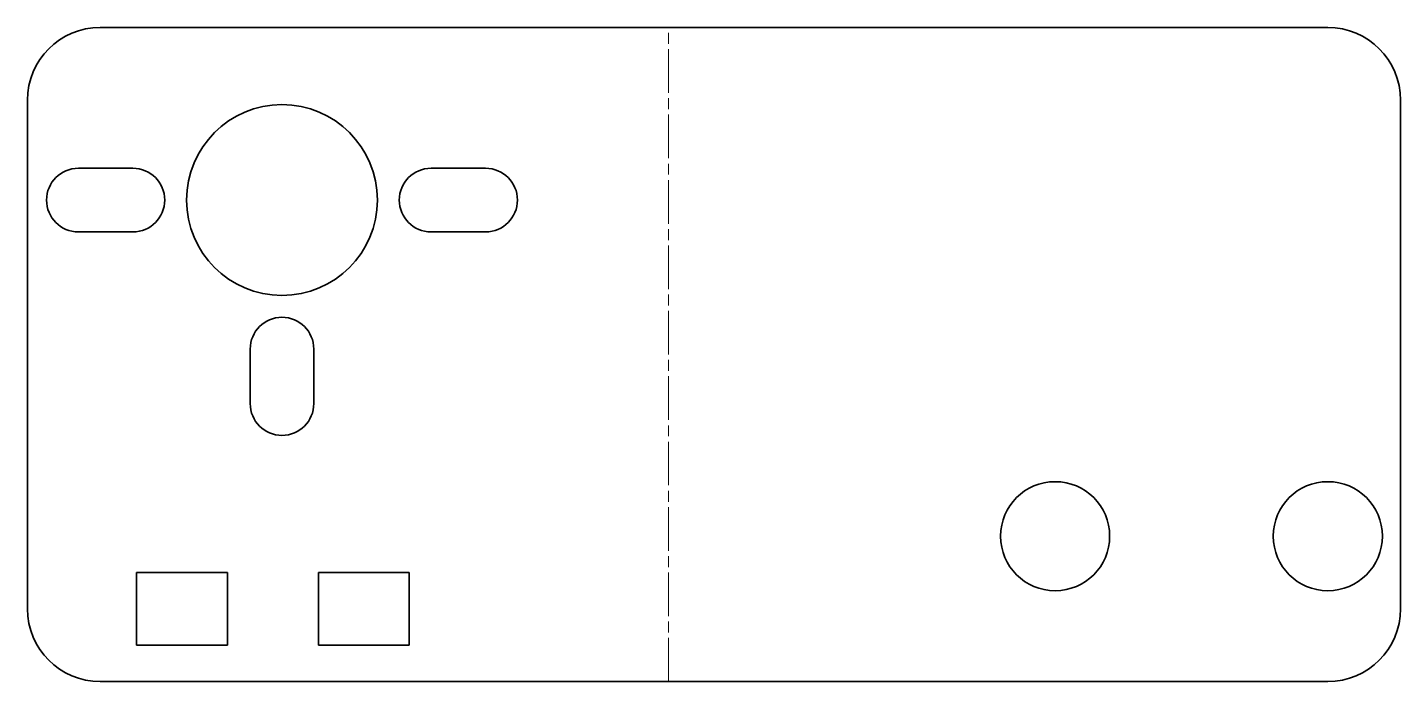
# Model space of a CAD drawing. Header units: inches. Extents: x 0 to 75.5, y 0 to 36.
import ezdxf

# ---------------------------------------------------------------- set-up
doc = ezdxf.new("R2010")
doc.units = ezdxf.units.IN
doc.header["$MEASUREMENT"] = 0
doc.linetypes.add('Chain', pattern=[13.68, 9.12, -1.14, 2.28, -1.14])
doc.layers.add('SIMUMAK Bend Centerline (ISO)', color=7, linetype='Chain', lineweight=9)
doc.layers.add('SIMUMAK Visible (ISO)', color=7, linetype='Continuous', lineweight=35)

# ---------------------------------------------------------------- blocks, each defined once
blk = doc.blocks.new('PED-AUT-06-CSP01_Sheet_PED-AUT-06-CSP01 (desplegada)')
at = {"layer": 'SIMUMAK Bend Centerline (ISO)', "ltscale": 0.263158}
blk.add_line((-2.5, -18), (-2.5, 18), dxfattribs=at)
at = {"layer": 'SIMUMAK Visible (ISO)'}
for p, q in [((-33.762, 18), (33.762, 18)), ((-37.762, -14), (-37.762, 14)), ((37.762, 14), (37.762, -14)), ((-34.962, 10.25), (-31.962, 10.25)), ((-15.562, 10.25), (-12.562, 10.25)), ((-31.962, 6.75), (-34.962, 6.75)), ((-12.562, 6.75), (-15.562, 6.75)), ((-25.512, -2.7), (-25.512, 0.3)), ((-22.012, 0.3), (-22.012, -2.7)), ((-31.762, -12), (-26.762, -12)), ((-31.762, -16), (-31.762, -12)), ((-26.762, -12), (-26.762, -16)), ((-21.762, -12), (-16.762, -12)), ((-21.762, -16), (-21.762, -12)), ((-16.762, -12), (-16.762, -16)), ((-26.762, -16), (-31.762, -16)), ((-16.762, -16), (-21.762, -16)), ((33.762, -18), (-33.762, -18))]:
    blk.add_line(p, q, dxfattribs=at)
for centre, radius in [((-23.762, 8.5), 5.25), ((18.762, -10), 3), ((33.762, -10), 3)]:
    blk.add_circle(centre, radius, dxfattribs=at)
at = {"layer": 'SIMUMAK Visible (ISO)', "extrusion": (0, 0, -1)}
for centre, radius, start, end in [((33.762, 14), 4, 0, 90), ((-33.762, 14), 4, 90, 180), ((34.962, 8.5), 1.75, 270, 90), ((31.962, 8.5), 1.75, 90, 270), ((15.562, 8.5), 1.75, 270, 90), ((12.562, 8.5), 1.75, 90, 270), ((23.762, 0.3), 1.75, 0, 180), ((23.762, -2.7), 1.75, 180, 0), ((33.762, -14), 4, 270, 0), ((-33.762, -14), 4, 180, 270)]:
    blk.add_arc(centre, radius, start, end, dxfattribs=at)

msp = doc.modelspace()

# ---------------------------------------------------------------- block references
msp.add_blockref('PED-AUT-06-CSP01_Sheet_PED-AUT-06-CSP01 (desplegada)', (37.762, 18))

doc.saveas('drawing.dxf')
